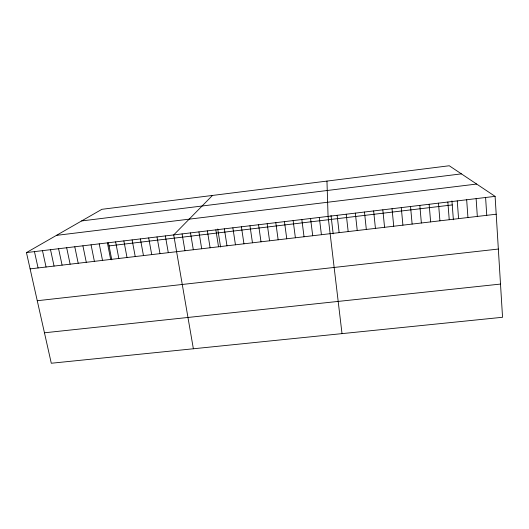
<?xml version="1.0" encoding="UTF-8"?>
<svg xmlns="http://www.w3.org/2000/svg" width="529" height="529" viewBox="0 0 529 529"><rect width="100%" height="100%" fill="white"/><g stroke="black" fill="none" stroke-linecap="round" stroke-linejoin="round"><path stroke-width="0.79" d="M212.466 195.446L173.71 234.916L193.369 348.77M26.45 252.578L101.905 209.305L449.253 165.756L495.098 196.358L502.55 317.274L51.293 363.244L26.45 252.578L495.098 196.358M81.625 220.937L461.407 173.869M56.451 235.372L476.662 184.052M109.067 245.919L452.249 204.928M30.113 268.884L496.195 214.219M37.255 300.723L498.344 249.047M44.456 332.794L500.507 284.073M34.451 251.619L38.075 267.952M42.479 250.66L46.056 267.013M50.52 249.695L54.057 266.074M58.587 248.723L62.085 265.135M66.674 247.757L70.126 264.189M74.781 246.785L78.193 263.244M82.908 245.806L86.28 262.298M91.054 244.828L94.387 261.346M99.227 243.849L102.514 260.394M108.478 242.91L111.778 259.785M107.413 242.871L110.66 259.435M115.626 241.885L118.833 258.483M123.859 240.893L127.02 257.517M132.118 239.901L135.232 256.558M140.39 238.91L143.465 255.593M148.689 237.918L151.717 254.621M157.007 236.919L159.996 253.649M165.352 235.921L168.295 252.677M182.095 233.911L184.952 250.726M190.506 232.899L193.316 249.741M198.93 231.887L201.694 248.762M207.381 230.875L210.106 247.777M217.75 229.017L220.58 247.036M215.858 229.857L218.53 246.785M224.356 228.839L226.981 245.793M232.872 227.82L235.451 244.801M241.409 226.796L243.948 243.803M249.972 225.764L252.465 242.804M258.562 224.739L261.002 241.806M267.171 223.701L269.565 240.801M275.801 222.669L278.148 239.796M284.457 221.631L286.758 238.784M293.132 220.586L295.387 237.772M301.834 219.548L304.036 236.761M310.556 218.497L312.712 235.742M319.304 217.452L321.414 234.717M331.009 215.422L333.177 233.838M342.018 333.627L328.073 216.394L326.962 181.09M337.138 215.31L339.142 232.641M346.224 214.219L348.181 231.583M355.336 213.127L357.24 230.518M364.468 212.03L366.326 229.454M373.633 210.932L375.431 228.383M382.817 209.828L384.57 227.311M392.035 208.724L393.728 226.24M401.273 207.619L402.913 225.162M410.537 206.508L412.124 224.078M419.828 205.391L421.362 223M429.145 204.273L430.626 221.909M438.488 203.149L439.916 220.818M447.851 202.032L449.233 219.727M451.938 200.901L453.379 219.747M457.248 200.901L458.57 218.636M466.671 199.77L467.94 217.531M476.12 198.639L477.33 216.434M485.596 197.502L486.753 215.329"/></g></svg>
